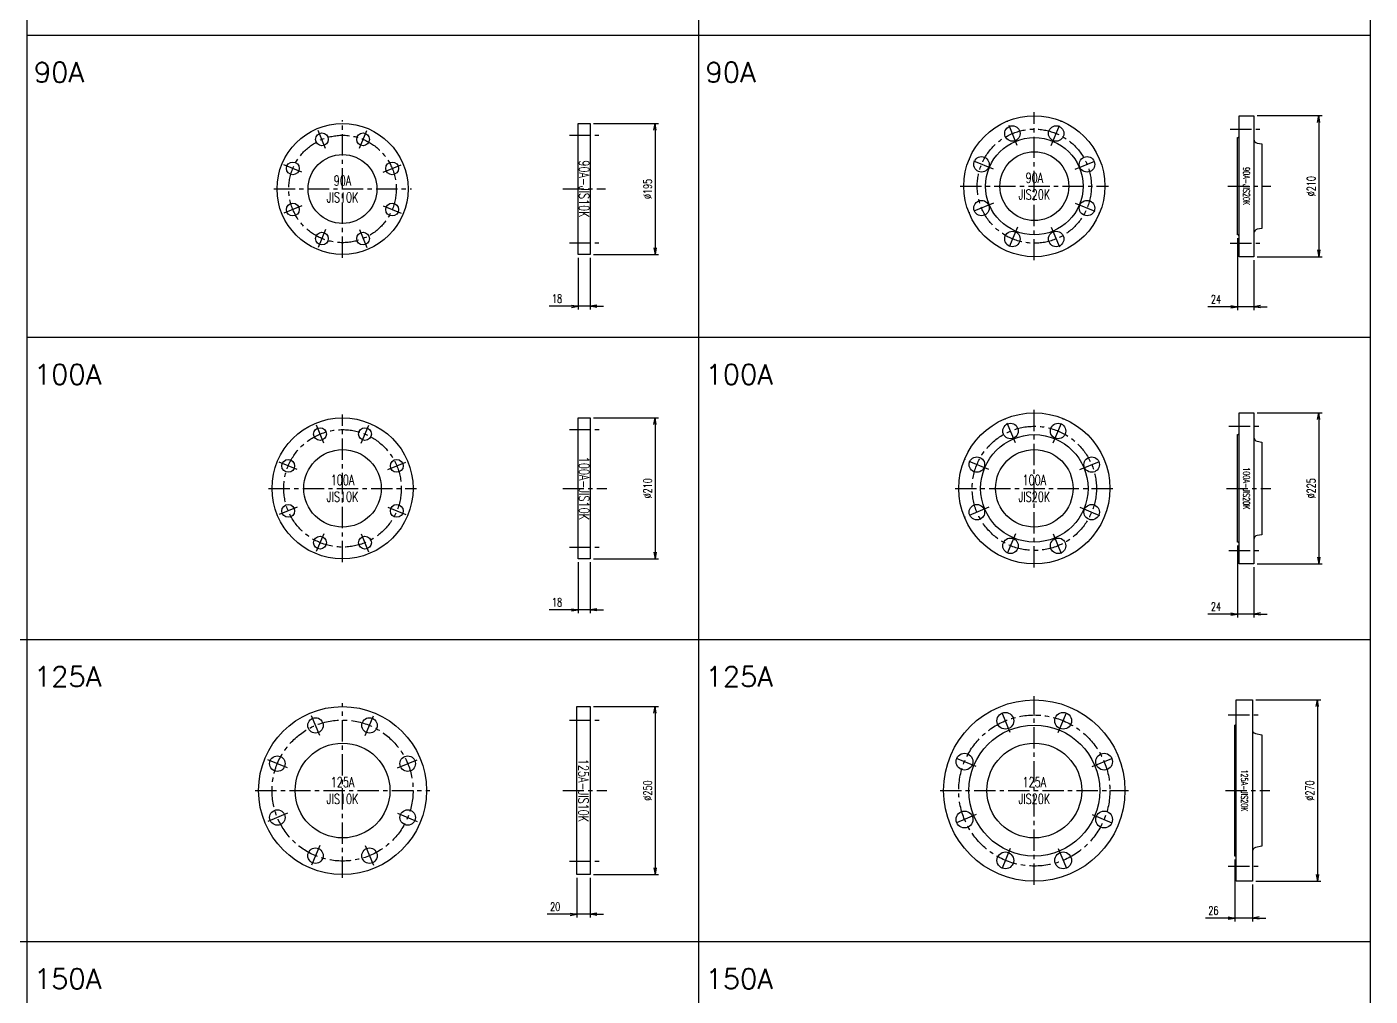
# Model space of a CAD drawing. Header units: millimetres. Extents: x 2090 to 42062, y -14812 to 2738.
# Drawn here: x 4325 to 6325, y -13393 to -11950 of the extents above; entities that cross this region are included whole.
import ezdxf

# ---------------------------------------------------------------- set-up
doc = ezdxf.new("R2010")
doc.units = ezdxf.units.MM
doc.header["$PDMODE"] = 35
doc.linetypes.add('CENTER', pattern=[50.8, 31.75, -6.35, 6.35, -6.35])
for name, color, linetype in [('#配管（SUS)', 220, 'Continuous'), ('DIM', 1, 'Continuous'), ('skeleton', 7, 'Continuous')]:
    doc.layers.add(name, color=color, linetype=linetype)
doc.styles.add('kpk', font='romans.shx', dxfattribs={"width": 0.7, "bigfont": 'extfont2.shx'})
doc.styles.get("Standard").update_dxf_attribs({"font": 'romans.shx', "bigfont": 'extfont.shx'})
doc.dimstyles.new('1／5～KPK', dxfattribs={"dimscale": 5, "dimtxt": 2.5, "dimasz": 2, "dimexe": 1, "dimexo": 1, "dimgap": 1, "dimtad": 3, "dimdsep": 46, "dimtxsty": 'kpk', "dimblk": 'OPEN', "dimcen": 2.5, "dimclrd": 9, "dimclre": 9, "dimclrt": 4, "dimadec": 1, "dimazin": 2, "dimtfac": 1, "dimtmove": 0, "dimatfit": 2, "dimldrblk": 'OPEN', "dimfxl": 1, "dimtfill": 1, "dimlwd": -1, "dimlwe": -1, "dimarcsym": 1})

# ---------------------------------------------------------------- blocks, each defined once
blk = doc.blocks.new('_Open')
at = {"color": 0, "linetype": 'ByBlock', "lineweight": -2}
for p, q in [((-1, 0.17), (0, 0)), ((-1, -0.17), (0, 0)), ((0, 0), (-1, 0))]:
    blk.add_line(p, q, dxfattribs=at)
blk = doc.blocks.new('*D1513')
at = {"layer": 'Defpoints', "color": 0, "linetype": 'ByBlock', "transparency": 16777216}
for p in [(5144.1, -13211.8), (5164.1, -13211.8), (5144.1, -13271)]:
    blk.add_point(p, dxfattribs=at)
at = {"layer": 'DIM', "color": 9, "transparency": 16777216}
for p, q in [((5144.1, -13216.8), (5144.1, -13276)), ((5164.1, -13216.8), (5164.1, -13276)), ((5134.1, -13271), (5100, -13271)), ((5164.1, -13271), (5144.1, -13271)), ((5174.1, -13271), (5184.1, -13271))]:
    blk.add_line(p, q, dxfattribs=at)
at = {"layer": 'DIM', "color": 9, "linetype": 'ByBlock', "transparency": 16777216, "xscale": 10, "yscale": 10, "zscale": 10}
blk.add_blockref('_Open', (5144.1, -13271), dxfattribs=at)
at = {"layer": 'DIM', "color": 9, "linetype": 'ByBlock', "transparency": 16777216, "xscale": 10, "yscale": 10, "zscale": 10, "rotation": 180}
blk.add_blockref('_Open', (5164.1, -13271), dxfattribs=at)
at = {"layer": 'DIM', "color": 4, "linetype": 'ByBlock', "transparency": 16777216, "insert": (5112, -13259.8), "char_height": 12.5, "attachment_point": 5, "style": 'kpk', "bg_fill": 3, "box_fill_scale": 1.1, "bg_fill_color": 256, "bg_fill_true_color": 13158600, "bg_fill_transparency": 0}
blk.add_mtext('20', dxfattribs=at)
blk = doc.blocks.new('*D1514')
at = {"layer": 'Defpoints', "color": 0, "linetype": 'ByBlock', "transparency": 16777216}
for p in [(5146.1, -12741.8), (5164.1, -12741.8), (5146.1, -12817.7)]:
    blk.add_point(p, dxfattribs=at)
at = {"layer": 'DIM', "color": 9, "transparency": 16777216}
for p, q in [((5146.1, -12746.8), (5146.1, -12822.7)), ((5164.1, -12746.8), (5164.1, -12822.7)), ((5136.1, -12817.7), (5103.2, -12817.7)), ((5164.1, -12817.7), (5146.1, -12817.7)), ((5174.1, -12817.7), (5184.1, -12817.7))]:
    blk.add_line(p, q, dxfattribs=at)
at = {"layer": 'DIM', "color": 9, "linetype": 'ByBlock', "transparency": 16777216, "xscale": 10, "yscale": 10, "zscale": 10}
blk.add_blockref('_Open', (5146.1, -12817.7), dxfattribs=at)
at = {"layer": 'DIM', "color": 9, "linetype": 'ByBlock', "transparency": 16777216, "xscale": 10, "yscale": 10, "zscale": 10, "rotation": 180}
blk.add_blockref('_Open', (5164.1, -12817.7), dxfattribs=at)
at = {"layer": 'DIM', "color": 4, "linetype": 'ByBlock', "transparency": 16777216, "insert": (5114.7, -12806.5), "char_height": 12.5, "attachment_point": 5, "style": 'kpk', "bg_fill": 3, "box_fill_scale": 1.1, "bg_fill_color": 256, "bg_fill_true_color": 13158600, "bg_fill_transparency": 0}
blk.add_mtext('18', dxfattribs=at)
blk = doc.blocks.new('*D1515')
at = {"layer": 'Defpoints', "color": 0, "linetype": 'ByBlock', "transparency": 16777216}
for p in [(5146.1, -12288.5), (5164.1, -12288.5), (5146.1, -12365.6)]:
    blk.add_point(p, dxfattribs=at)
at = {"layer": 'DIM', "color": 9, "transparency": 16777216}
for p, q in [((5146.1, -12293.5), (5146.1, -12370.6)), ((5164.1, -12293.5), (5164.1, -12370.6)), ((5136.1, -12365.6), (5103.2, -12365.6)), ((5164.1, -12365.6), (5146.1, -12365.6)), ((5174.1, -12365.6), (5184.1, -12365.6))]:
    blk.add_line(p, q, dxfattribs=at)
at = {"layer": 'DIM', "color": 9, "linetype": 'ByBlock', "transparency": 16777216, "xscale": 10, "yscale": 10, "zscale": 10}
blk.add_blockref('_Open', (5146.1, -12365.6), dxfattribs=at)
at = {"layer": 'DIM', "color": 9, "linetype": 'ByBlock', "transparency": 16777216, "xscale": 10, "yscale": 10, "zscale": 10, "rotation": 180}
blk.add_blockref('_Open', (5164.1, -12365.6), dxfattribs=at)
at = {"layer": 'DIM', "color": 4, "linetype": 'ByBlock', "transparency": 16777216, "insert": (5114.7, -12354.3), "char_height": 12.5, "attachment_point": 5, "style": 'kpk', "bg_fill": 3, "box_fill_scale": 1.1, "bg_fill_color": 256, "bg_fill_true_color": 13158600, "bg_fill_transparency": 0}
blk.add_mtext('18', dxfattribs=at)
blk = doc.blocks.new('*D1531')
at = {"layer": 'Defpoints', "color": 0, "linetype": 'ByBlock', "transparency": 16777216}
for p in [(6128.1, -12259.3), (6152.1, -12291.8), (6128.1, -12366.4)]:
    blk.add_point(p, dxfattribs=at)
at = {"layer": 'DIM', "color": 9, "transparency": 16777216}
for p, q in [((6128.1, -12264.3), (6128.1, -12371.4)), ((6152.1, -12296.8), (6152.1, -12371.4)), ((6118.1, -12366.4), (6083.5, -12366.4)), ((6152.1, -12366.4), (6128.1, -12366.4)), ((6162.1, -12366.4), (6172.1, -12366.4))]:
    blk.add_line(p, q, dxfattribs=at)
at = {"layer": 'DIM', "color": 9, "linetype": 'ByBlock', "transparency": 16777216, "xscale": 10, "yscale": 10, "zscale": 10}
blk.add_blockref('_Open', (6128.1, -12366.4), dxfattribs=at)
at = {"layer": 'DIM', "color": 9, "linetype": 'ByBlock', "transparency": 16777216, "xscale": 10, "yscale": 10, "zscale": 10, "rotation": 180}
blk.add_blockref('_Open', (6152.1, -12366.4), dxfattribs=at)
at = {"layer": 'DIM', "color": 4, "linetype": 'ByBlock', "transparency": 16777216, "insert": (6095.8, -12355.2), "char_height": 12.5, "attachment_point": 5, "style": 'kpk', "bg_fill": 3, "box_fill_scale": 1.1, "bg_fill_color": 256, "bg_fill_true_color": 13158600, "bg_fill_transparency": 0}
blk.add_mtext('24', dxfattribs=at)
blk = doc.blocks.new('*D1532')
at = {"layer": 'Defpoints', "color": 0, "linetype": 'ByBlock', "transparency": 16777216}
for p in [(6128.1, -12716.8), (6152.1, -12749.3), (6128.1, -12824.1)]:
    blk.add_point(p, dxfattribs=at)
at = {"layer": 'DIM', "color": 9, "transparency": 16777216}
for p, q in [((6128.1, -12721.8), (6128.1, -12829.1)), ((6152.1, -12754.3), (6152.1, -12829.1)), ((6118.1, -12824.1), (6083.5, -12824.1)), ((6152.1, -12824.1), (6128.1, -12824.1)), ((6162.1, -12824.1), (6172.1, -12824.1))]:
    blk.add_line(p, q, dxfattribs=at)
at = {"layer": 'DIM', "color": 9, "linetype": 'ByBlock', "transparency": 16777216, "xscale": 10, "yscale": 10, "zscale": 10}
blk.add_blockref('_Open', (6128.1, -12824.1), dxfattribs=at)
at = {"layer": 'DIM', "color": 9, "linetype": 'ByBlock', "transparency": 16777216, "xscale": 10, "yscale": 10, "zscale": 10, "rotation": 180}
blk.add_blockref('_Open', (6152.1, -12824.1), dxfattribs=at)
at = {"layer": 'DIM', "color": 4, "linetype": 'ByBlock', "transparency": 16777216, "insert": (6095.8, -12812.9), "char_height": 12.5, "attachment_point": 5, "style": 'kpk', "bg_fill": 3, "box_fill_scale": 1.1, "bg_fill_color": 256, "bg_fill_true_color": 13158600, "bg_fill_transparency": 0}
blk.add_mtext('24', dxfattribs=at)
blk = doc.blocks.new('*D1533')
at = {"layer": 'Defpoints', "color": 0, "linetype": 'ByBlock', "transparency": 16777216}
for p in [(6124.1, -13184.3), (6150.1, -13221.8), (6124.1, -13276.8)]:
    blk.add_point(p, dxfattribs=at)
at = {"layer": 'DIM', "color": 9, "transparency": 16777216}
for p, q in [((6124.1, -13189.3), (6124.1, -13281.8)), ((6150.1, -13226.8), (6150.1, -13281.8)), ((6114.1, -13276.8), (6080, -13276.8)), ((6150.1, -13276.8), (6124.1, -13276.8)), ((6160.1, -13276.8), (6170.1, -13276.8))]:
    blk.add_line(p, q, dxfattribs=at)
at = {"layer": 'DIM', "color": 9, "linetype": 'ByBlock', "transparency": 16777216, "xscale": 10, "yscale": 10, "zscale": 10}
blk.add_blockref('_Open', (6124.1, -13276.8), dxfattribs=at)
at = {"layer": 'DIM', "color": 9, "linetype": 'ByBlock', "transparency": 16777216, "xscale": 10, "yscale": 10, "zscale": 10, "rotation": 180}
blk.add_blockref('_Open', (6150.1, -13276.8), dxfattribs=at)
at = {"layer": 'DIM', "color": 4, "linetype": 'ByBlock', "transparency": 16777216, "insert": (6092, -13265.6), "char_height": 12.5, "attachment_point": 5, "style": 'kpk', "bg_fill": 3, "box_fill_scale": 1.1, "bg_fill_color": 256, "bg_fill_true_color": 13158600, "bg_fill_transparency": 0}
blk.add_mtext('26', dxfattribs=at)
blk = doc.blocks.new('*D1477')
at = {"layer": 'Defpoints', "color": 0, "linetype": 'ByBlock', "transparency": 16777216}
for p in [(5164.1, -12093.5), (5164.1, -12288.5), (5260.8, -12288.5)]:
    blk.add_point(p, dxfattribs=at)
at = {"layer": 'DIM', "color": 9, "transparency": 16777216}
for p, q in [((5169.1, -12093.5), (5265.8, -12093.5)), ((5260.8, -12103.5), (5260.8, -12278.5)), ((5169.1, -12288.5), (5265.8, -12288.5))]:
    blk.add_line(p, q, dxfattribs=at)
at = {"layer": 'DIM', "color": 9, "linetype": 'ByBlock', "transparency": 16777216, "xscale": 10, "yscale": 10, "zscale": 10}
for p, rotation in [((5260.8, -12093.5), 90), ((5260.8, -12288.5), 270)]:
    blk.add_blockref('_Open', p, dxfattribs=dict(at, rotation=rotation))
at = {"layer": 'DIM', "color": 4, "linetype": 'ByBlock', "transparency": 16777216, "insert": (5249.6, -12191), "char_height": 12.5, "attachment_point": 5, "rotation": 90, "style": 'kpk', "bg_fill": 3, "box_fill_scale": 1.1, "bg_fill_color": 256, "bg_fill_true_color": 13158600, "bg_fill_transparency": 0}
blk.add_mtext('%%C195', dxfattribs=at)
blk = doc.blocks.new('*D1478')
at = {"layer": 'Defpoints', "color": 0, "linetype": 'ByBlock', "transparency": 16777216}
for p in [(5164.1, -12531.8), (5164.1, -12741.8), (5260.8, -12741.8)]:
    blk.add_point(p, dxfattribs=at)
at = {"layer": 'DIM', "color": 9, "transparency": 16777216}
for p, q in [((5169.1, -12531.8), (5265.8, -12531.8)), ((5260.8, -12541.8), (5260.8, -12731.8)), ((5169.1, -12741.8), (5265.8, -12741.8))]:
    blk.add_line(p, q, dxfattribs=at)
at = {"layer": 'DIM', "color": 9, "linetype": 'ByBlock', "transparency": 16777216, "xscale": 10, "yscale": 10, "zscale": 10}
for p, rotation in [((5260.8, -12531.8), 90), ((5260.8, -12741.8), 270)]:
    blk.add_blockref('_Open', p, dxfattribs=dict(at, rotation=rotation))
at = {"layer": 'DIM', "color": 4, "linetype": 'ByBlock', "transparency": 16777216, "insert": (5249.6, -12636.8), "char_height": 12.5, "attachment_point": 5, "rotation": 90, "style": 'kpk', "bg_fill": 3, "box_fill_scale": 1.1, "bg_fill_color": 256, "bg_fill_true_color": 13158600, "bg_fill_transparency": 0}
blk.add_mtext('%%C210', dxfattribs=at)
blk = doc.blocks.new('*D1479')
at = {"layer": 'Defpoints', "color": 0, "linetype": 'ByBlock', "transparency": 16777216}
for p in [(5164.1, -12961.8), (5164.1, -13211.8), (5260.8, -13211.8)]:
    blk.add_point(p, dxfattribs=at)
at = {"layer": 'DIM', "color": 9, "transparency": 16777216}
for p, q in [((5169.1, -12961.8), (5265.8, -12961.8)), ((5260.8, -12971.8), (5260.8, -13201.8)), ((5169.1, -13211.8), (5265.8, -13211.8))]:
    blk.add_line(p, q, dxfattribs=at)
at = {"layer": 'DIM', "color": 9, "linetype": 'ByBlock', "transparency": 16777216, "xscale": 10, "yscale": 10, "zscale": 10}
for p, rotation in [((5260.8, -12961.8), 90), ((5260.8, -13211.8), 270)]:
    blk.add_blockref('_Open', p, dxfattribs=dict(at, rotation=rotation))
at = {"layer": 'DIM', "color": 4, "linetype": 'ByBlock', "transparency": 16777216, "insert": (5249.6, -13086.8), "char_height": 12.5, "attachment_point": 5, "rotation": 90, "style": 'kpk', "bg_fill": 3, "box_fill_scale": 1.1, "bg_fill_color": 256, "bg_fill_true_color": 13158600, "bg_fill_transparency": 0}
blk.add_mtext('%%C250', dxfattribs=at)
blk = doc.blocks.new('*D1491')
at = {"layer": 'Defpoints', "color": 0, "linetype": 'ByBlock', "transparency": 16777216}
for p in [(6152.1, -12081.8), (6152.1, -12291.8), (6248.8, -12291.8)]:
    blk.add_point(p, dxfattribs=at)
at = {"layer": 'DIM', "color": 9, "transparency": 16777216}
for p, q in [((6157.1, -12081.8), (6253.8, -12081.8)), ((6248.8, -12091.8), (6248.8, -12281.8)), ((6157.1, -12291.8), (6253.8, -12291.8))]:
    blk.add_line(p, q, dxfattribs=at)
at = {"layer": 'DIM', "color": 9, "linetype": 'ByBlock', "transparency": 16777216, "xscale": 10, "yscale": 10, "zscale": 10}
for p, rotation in [((6248.8, -12081.8), 90), ((6248.8, -12291.8), 270)]:
    blk.add_blockref('_Open', p, dxfattribs=dict(at, rotation=rotation))
at = {"layer": 'DIM', "color": 4, "linetype": 'ByBlock', "transparency": 16777216, "insert": (6237.6, -12186.8), "char_height": 12.5, "attachment_point": 5, "rotation": 90, "style": 'kpk', "bg_fill": 3, "box_fill_scale": 1.1, "bg_fill_color": 256, "bg_fill_true_color": 13158600, "bg_fill_transparency": 0}
blk.add_mtext('%%C210', dxfattribs=at)
blk = doc.blocks.new('*D1492')
at = {"layer": 'Defpoints', "color": 0, "linetype": 'ByBlock', "transparency": 16777216}
for p in [(6152.1, -12524.3), (6152.1, -12749.3), (6248.8, -12749.3)]:
    blk.add_point(p, dxfattribs=at)
at = {"layer": 'DIM', "color": 9, "transparency": 16777216}
for p, q in [((6157.1, -12524.3), (6253.8, -12524.3)), ((6248.8, -12534.3), (6248.8, -12739.3)), ((6157.1, -12749.3), (6253.8, -12749.3))]:
    blk.add_line(p, q, dxfattribs=at)
at = {"layer": 'DIM', "color": 9, "linetype": 'ByBlock', "transparency": 16777216, "xscale": 10, "yscale": 10, "zscale": 10}
for p, rotation in [((6248.8, -12524.3), 90), ((6248.8, -12749.3), 270)]:
    blk.add_blockref('_Open', p, dxfattribs=dict(at, rotation=rotation))
at = {"layer": 'DIM', "color": 4, "linetype": 'ByBlock', "transparency": 16777216, "insert": (6237.6, -12636.8), "char_height": 12.5, "attachment_point": 5, "rotation": 90, "style": 'kpk', "bg_fill": 3, "box_fill_scale": 1.1, "bg_fill_color": 256, "bg_fill_true_color": 13158600, "bg_fill_transparency": 0}
blk.add_mtext('%%C225', dxfattribs=at)
blk = doc.blocks.new('*D1493')
at = {"layer": 'Defpoints', "color": 0, "linetype": 'ByBlock', "transparency": 16777216}
for p in [(6150.1, -12951.8), (6150.1, -13221.8), (6246.8, -13221.8)]:
    blk.add_point(p, dxfattribs=at)
at = {"layer": 'DIM', "color": 9, "transparency": 16777216}
for p, q in [((6155.1, -12951.8), (6251.8, -12951.8)), ((6246.8, -12961.8), (6246.8, -13211.8)), ((6155.1, -13221.8), (6251.8, -13221.8))]:
    blk.add_line(p, q, dxfattribs=at)
at = {"layer": 'DIM', "color": 9, "linetype": 'ByBlock', "transparency": 16777216, "xscale": 10, "yscale": 10, "zscale": 10}
for p, rotation in [((6246.8, -12951.8), 90), ((6246.8, -13221.8), 270)]:
    blk.add_blockref('_Open', p, dxfattribs=dict(at, rotation=rotation))
at = {"layer": 'DIM', "color": 4, "linetype": 'ByBlock', "transparency": 16777216, "insert": (6235.6, -13086.8), "char_height": 12.5, "attachment_point": 5, "rotation": 90, "style": 'kpk', "bg_fill": 3, "box_fill_scale": 1.1, "bg_fill_color": 256, "bg_fill_true_color": 13158600, "bg_fill_transparency": 0}
blk.add_mtext('%%C270', dxfattribs=at)
blk = doc.blocks.new('*U1624')
at = {"layer": '#配管（SUS)', "color": 2, "linetype": 'CENTER'}
blk.add_line((5.5, -13.4), (-5.5, 13.4), dxfattribs=at)
at = {"layer": '#配管（SUS)', "color": 0, "linetype": 'ByBlock'}
blk.add_circle((0, 0), 9.5, dxfattribs=at)
blk = doc.blocks.new('*U1625')
at = {"color": 0, "linetype": 'ByBlock', "lineweight": -2}
blk.add_blockref('*U1624', (3764.7, -12117.1), dxfattribs=at)
for p, rotation in [((3826, -12117.1), 315.0000000000001), ((3721.4, -12160.4), 45.00000000000001), ((3869.3, -12160.4), 270), ((3721.4, -12221.6), 90.00000000000001), ((3869.3, -12221.6), 225.0000000000001), ((3764.7, -12264.9), 135.0000000000001), ((3826, -12264.9), 180)]:
    blk.add_blockref('*U1624', p, dxfattribs=dict(at, rotation=rotation))
blk = doc.blocks.new('A$C38A05CD0')
at = {"layer": '#配管（SUS)', "color": 2, "linetype": 'CENTER'}
for p, q in [((0, -102.5), (0, 102.5)), ((-102.5, 0), (102.5, 0))]:
    blk.add_line(p, q, dxfattribs=at)
at = {"layer": '#配管（SUS)', "color": 0, "linetype": 'ByBlock'}
for radius in [97.5, 51.3]:
    blk.add_circle((0, 0), radius, dxfattribs=at)
at = {"layer": '#配管（SUS)', "color": 2, "linetype": 'CENTER'}
blk.add_circle((0, 0), 80, dxfattribs=at)
at = {"color": 0, "linetype": 'ByBlock'}
blk.add_blockref('*U1625', (-3795.4, 12191), dxfattribs=at)
at = {"layer": 'Defpoints', "color": 5, "insert": (0, 0), "char_height": 15, "attachment_point": 5}
blk.add_mtext('{\\W0.7;90A\\PJIS10K}', dxfattribs=at)
blk = doc.blocks.new('A$C140B502B')
at = {"layer": '#配管（SUS)', "color": 2, "linetype": 'CENTER'}
for p, q in [((-31, 80), (13, 80)), ((-41, 0), (23, 0)), ((-31, -80), (13, -80))]:
    blk.add_line(p, q, dxfattribs=at)
at = {"layer": '#配管（SUS)', "color": 0, "linetype": 'ByBlock'}
blk.add_lwpolyline([(-18, 97.5), (0, 97.5), (0, -97.5), (-18, -97.5)], close=True, dxfattribs=at)
at = {"layer": 'Defpoints', "color": 5, "insert": (-9, 0), "char_height": 15, "attachment_point": 5, "rotation": 270}
blk.add_mtext('{\\W0.7;90A-JIS10K}', dxfattribs=at)
blk = doc.blocks.new('*U1628')
at = {"layer": '#配管（SUS)', "color": 2, "linetype": 'CENTER'}
blk.add_line((5.5, -13.4), (-5.5, 13.4), dxfattribs=at)
at = {"layer": '#配管（SUS)', "color": 0, "linetype": 'ByBlock'}
blk.add_circle((0, 0), 9.5, dxfattribs=at)
blk = doc.blocks.new('*U1629')
at = {"color": 0, "linetype": 'ByBlock', "lineweight": -2}
for p, rotation in [((3828.8, -12556), 315.0000000000001), ((3714.5, -12603.3), 45.00000000000003), ((3876.2, -12603.3), 270.0000000000001), ((3876.2, -12670.3), 225), ((3714.5, -12670.3), 90.00000000000001), ((3761.9, -12717.7), 135), ((3828.8, -12717.7), 180)]:
    blk.add_blockref('*U1628', p, dxfattribs=dict(at, rotation=rotation))
blk.add_blockref('*U1628', (3761.9, -12556), dxfattribs=at)
blk = doc.blocks.new('A$C1F6C4C0F')
at = {"layer": '#配管（SUS)', "color": 2, "linetype": 'CENTER'}
for p, q in [((0, -110), (0, 110)), ((-110, 0), (110, 0))]:
    blk.add_line(p, q, dxfattribs=at)
at = {"layer": '#配管（SUS)', "color": 0, "linetype": 'ByBlock'}
for radius in [105, 57.7]:
    blk.add_circle((0, 0), radius, dxfattribs=at)
at = {"layer": '#配管（SUS)', "color": 2, "linetype": 'CENTER'}
blk.add_circle((0, 0), 87.5, dxfattribs=at)
at = {"color": 0, "linetype": 'ByBlock'}
blk.add_blockref('*U1629', (-3795.4, 12636.8), dxfattribs=at)
at = {"layer": 'Defpoints', "color": 5, "insert": (0, 0), "char_height": 15, "attachment_point": 5}
blk.add_mtext('{\\W0.7;100A\\PJIS10K}', dxfattribs=at)
blk = doc.blocks.new('A$C52DD1E4F')
at = {"layer": '#配管（SUS)', "color": 2, "linetype": 'CENTER'}
for p, q in [((-31, 87.5), (15, 87.5)), ((-41, 0), (25, 0)), ((-31, -87.5), (15, -87.5))]:
    blk.add_line(p, q, dxfattribs=at)
at = {"layer": '#配管（SUS)', "color": 0, "linetype": 'ByBlock'}
blk.add_lwpolyline([(-18, 105), (0, 105), (0, -105), (-18, -105)], close=True, dxfattribs=at)
at = {"layer": 'Defpoints', "color": 5, "insert": (-9, 0), "char_height": 15, "attachment_point": 5, "rotation": 270}
blk.add_mtext('{\\W0.7;100A-JIS10K}', dxfattribs=at)
blk = doc.blocks.new('*U1632')
at = {"layer": '#配管（SUS)', "color": 2, "linetype": 'CENTER'}
blk.add_line((6.3, -15.2), (-6.3, 15.2), dxfattribs=at)
at = {"layer": '#配管（SUS)', "color": 0, "linetype": 'ByBlock'}
blk.add_circle((0, 0), 11.5, dxfattribs=at)
blk = doc.blocks.new('*U1633')
at = {"color": 0, "linetype": 'ByBlock', "lineweight": -2}
blk.add_blockref('*U1632', (3755.2, -12989.8), dxfattribs=at)
for p, rotation in [((3835.5, -12989.8), 315.0000000000001), ((3698.4, -13046.7), 45.00000000000006), ((3892.4, -13046.7), 270), ((3698.4, -13127), 90.00000000000006), ((3892.4, -13127), 225.0000000000001), ((3755.2, -13183.8), 135), ((3835.5, -13183.8), 180)]:
    blk.add_blockref('*U1632', p, dxfattribs=dict(at, rotation=rotation))
blk = doc.blocks.new('A$C00190212')
at = {"layer": '#配管（SUS)', "color": 2, "linetype": 'CENTER'}
for p, q in [((0, -130), (0, 130)), ((-130, 0), (130, 0))]:
    blk.add_line(p, q, dxfattribs=at)
at = {"layer": '#配管（SUS)', "color": 0, "linetype": 'ByBlock'}
for radius in [125, 70.6]:
    blk.add_circle((0, 0), radius, dxfattribs=at)
at = {"layer": '#配管（SUS)', "color": 2, "linetype": 'CENTER'}
blk.add_circle((0, 0), 105, dxfattribs=at)
at = {"color": 0, "linetype": 'ByBlock'}
blk.add_blockref('*U1633', (-3795.4, 13086.8), dxfattribs=at)
at = {"layer": 'Defpoints', "color": 5, "insert": (0, 0), "char_height": 15, "attachment_point": 5}
blk.add_mtext('{\\W0.7;125A\\PJIS10K}', dxfattribs=at)
blk = doc.blocks.new('A$C699F48B3')
at = {"layer": '#配管（SUS)', "color": 2, "linetype": 'CENTER'}
for p, q in [((-31, 105), (15, 105)), ((-41, 0), (25, 0)), ((-31, -105), (15, -105))]:
    blk.add_line(p, q, dxfattribs=at)
at = {"layer": '#配管（SUS)', "color": 0, "linetype": 'ByBlock'}
blk.add_lwpolyline([(0, 125), (0, -125), (-20, -125), (-20, 125)], close=True, dxfattribs=at)
at = {"layer": 'Defpoints', "color": 5, "insert": (-10, 0), "char_height": 15, "attachment_point": 5, "rotation": 270}
blk.add_mtext('{\\W0.7;125A-JIS10K}', dxfattribs=at)
blk = doc.blocks.new('*U1678')
at = {"layer": '#配管（SUS)', "color": 2, "linetype": 'CENTER'}
blk.add_line((7.3, -17.7), (-7.3, 17.7), dxfattribs=at)
at = {"layer": '#配管（SUS)', "color": 0, "linetype": 'ByBlock'}
blk.add_circle((0, 0), 11.5, dxfattribs=at)
blk = doc.blocks.new('*U1679')
at = {"color": 0, "linetype": 'ByBlock', "lineweight": -2}
blk.add_blockref('*U1678', (4792.8, -12108.3), dxfattribs=at)
for p, rotation in [((4857.9, -12108.3), 315.0000000000001), ((4746.8, -12154.3), 45), ((4903.9, -12154.3), 270.0000000000001), ((4903.9, -12219.4), 225), ((4746.8, -12219.4), 90), ((4792.8, -12265.4), 135), ((4857.9, -12265.4), 180)]:
    blk.add_blockref('*U1678', p, dxfattribs=dict(at, rotation=rotation))
blk = doc.blocks.new('A$C47753E90')
at = {"layer": '#配管（SUS)', "color": 2, "linetype": 'CENTER'}
for p, q in [((0, -110.4), (0, 110.4)), ((-110.4, 0), (110.4, 0))]:
    blk.add_line(p, q, dxfattribs=at)
at = {"layer": '#配管（SUS)', "color": 0, "linetype": 'ByBlock'}
for radius in [105, 72.5, 51.3]:
    blk.add_circle((0, 0), radius, dxfattribs=at)
at = {"layer": '#配管（SUS)', "color": 2, "linetype": 'CENTER'}
blk.add_circle((0, 0), 85, dxfattribs=at)
at = {"color": 0, "linetype": 'ByBlock'}
blk.add_blockref('*U1679', (-4825.4, 12186.8), dxfattribs=at)
at = {"layer": 'Defpoints', "color": 5, "insert": (0, 0), "char_height": 15, "attachment_point": 5}
blk.add_mtext('{\\W0.7;90A\\PJIS20K}', dxfattribs=at)
blk = doc.blocks.new('A$C1791168D')
at = {"layer": '#配管（SUS)', "color": 2, "linetype": 'CENTER'}
for p, q in [((-11, 85), (33, 85)), ((-14.6, 0), (49.4, 0)), ((-11, -85), (33, -85))]:
    blk.add_line(p, q, dxfattribs=at)
at = {"layer": '#配管（SUS)', "color": 0, "linetype": 'ByBlock'}
blk.add_lwpolyline([(2, 105), (24, 105), (24, -105), (2, -105)], close=True, dxfattribs=at)
for points in [[(2, -74.5, 0.414214), (0, -72.5), (0, 72.5, 0.414214), (2, 74.5)], [(24, 70.1, 0.366629), (29, 64.2), (36, 63), (36, -63), (29, -64.2, 0.366629), (24, -70.1)]]:
    blk.add_lwpolyline(points, format="xyb", dxfattribs=at)
at = {"layer": 'Defpoints', "color": 5, "insert": (13, 0), "char_height": 10, "attachment_point": 5, "rotation": 270}
blk.add_mtext('{\\W0.7;90A-JIS20K}', dxfattribs=at)
blk = doc.blocks.new('*U1682')
at = {"layer": '#配管（SUS)', "color": 2, "linetype": 'CENTER'}
blk.add_line((7.3, -17.7), (-7.3, 17.7), dxfattribs=at)
at = {"layer": '#配管（SUS)', "color": 0, "linetype": 'ByBlock'}
blk.add_circle((0, 0), 11.5, dxfattribs=at)
blk = doc.blocks.new('*U1683')
at = {"color": 0, "linetype": 'ByBlock', "lineweight": -2}
blk.add_blockref('*U1682', (4790, -12551.4), dxfattribs=at)
for p, rotation in [((4860.8, -12551.4), 315), ((4739.9, -12601.4), 45.00000000000003), ((4910.8, -12601.4), 270.0000000000001), ((4910.8, -12672.2), 225), ((4739.9, -12672.2), 90.00000000000004), ((4790, -12722.3), 135), ((4860.8, -12722.3), 180)]:
    blk.add_blockref('*U1682', p, dxfattribs=dict(at, rotation=rotation))
blk = doc.blocks.new('A$C38376ACA')
at = {"layer": '#配管（SUS)', "color": 2, "linetype": 'CENTER'}
for p, q in [((0, -117.9), (0, 117.9)), ((-117.9, 0), (117.9, 0))]:
    blk.add_line(p, q, dxfattribs=at)
at = {"layer": '#配管（SUS)', "color": 0, "linetype": 'ByBlock'}
for radius in [112.5, 80, 57.7]:
    blk.add_circle((0, 0), radius, dxfattribs=at)
at = {"layer": '#配管（SUS)', "color": 2, "linetype": 'CENTER'}
blk.add_circle((0, 0), 92.5, dxfattribs=at)
at = {"color": 0, "linetype": 'ByBlock'}
blk.add_blockref('*U1683', (-4825.4, 12636.8), dxfattribs=at)
at = {"layer": 'Defpoints', "color": 5, "insert": (0, 0), "char_height": 15, "attachment_point": 5}
blk.add_mtext('{\\W0.7;100A\\PJIS20K}', dxfattribs=at)
blk = doc.blocks.new('A$C52B45702')
at = {"layer": '#配管（SUS)', "color": 2, "linetype": 'CENTER'}
for p, q in [((-13, 92.5), (33, 92.5)), ((-16.5, 0), (49.5, 0)), ((-13, -92.5), (33, -92.5))]:
    blk.add_line(p, q, dxfattribs=at)
at = {"layer": '#配管（SUS)', "color": 0, "linetype": 'ByBlock'}
blk.add_lwpolyline([(2, 112.5), (24, 112.5), (24, -112.5), (2, -112.5)], close=True, dxfattribs=at)
for points in [[(2, -82, 0.414214), (0, -80), (0, 80, 0.414214), (2, 82)], [(24, 76.1, 0.366629), (29, 70.2), (36, 69), (36, -69), (29, -70.2, 0.366629), (24, -76.1)]]:
    blk.add_lwpolyline(points, format="xyb", dxfattribs=at)
at = {"layer": 'Defpoints', "color": 5, "insert": (13, 0), "char_height": 10, "attachment_point": 5, "rotation": 270}
blk.add_mtext('{\\W0.7;100A-JIS20K}', dxfattribs=at)
blk = doc.blocks.new('*U1686')
at = {"layer": '#配管（SUS)', "color": 2, "linetype": 'CENTER'}
blk.add_line((7.3, -17.6), (-7.3, 17.6), dxfattribs=at)
at = {"layer": '#配管（SUS)', "color": 0, "linetype": 'ByBlock'}
blk.add_circle((0, 0), 12.5, dxfattribs=at)
blk = doc.blocks.new('*U1687')
at = {"color": 0, "linetype": 'ByBlock', "lineweight": -2}
blk.add_blockref('*U1686', (4782.3, -12982.9), dxfattribs=at)
for p, rotation in [((4868.4, -12982.9), 315), ((4721.4, -13043.8), 45), ((4929.3, -13043.8), 270), ((4721.4, -13129.9), 90), ((4929.3, -13129.9), 225), ((4782.3, -13190.8), 135), ((4868.4, -13190.8), 180)]:
    blk.add_blockref('*U1686', p, dxfattribs=dict(at, rotation=rotation))
blk = doc.blocks.new('A$C55AB7ED7')
at = {"layer": '#配管（SUS)', "color": 2, "linetype": 'CENTER'}
for p, q in [((0, -140.4), (0, 140.4)), ((-140.4, 0), (140.4, 0))]:
    blk.add_line(p, q, dxfattribs=at)
at = {"layer": '#配管（SUS)', "color": 0, "linetype": 'ByBlock'}
for radius in [135, 97.5, 70.6]:
    blk.add_circle((0, 0), radius, dxfattribs=at)
at = {"layer": '#配管（SUS)', "color": 2, "linetype": 'CENTER'}
blk.add_circle((0, 0), 112.5, dxfattribs=at)
at = {"color": 0, "linetype": 'ByBlock'}
blk.add_blockref('*U1687', (-4825.4, 13086.8), dxfattribs=at)
at = {"layer": 'Defpoints', "color": 5, "insert": (0, 0), "char_height": 15, "attachment_point": 5}
blk.add_mtext('{\\W0.7;125A\\PJIS20K}', dxfattribs=at)
blk = doc.blocks.new('A$C3C6E482F')
at = {"layer": '#配管（SUS)', "color": 2, "linetype": 'CENTER'}
for p, q in [((-10, 112.5), (36, 112.5)), ((-13.9, 0), (52.1, 0)), ((-10, -112.5), (36, -112.5))]:
    blk.add_line(p, q, dxfattribs=at)
at = {"layer": '#配管（SUS)', "color": 0, "linetype": 'ByBlock'}
blk.add_lwpolyline([(2, 135), (26, 135), (26, -135), (2, -135)], close=True, dxfattribs=at)
for points in [[(2, -99.5, 0.414214), (0, -97.5), (0, 97.5, 0.414214), (2, 99.5)], [(26, 90.9, 0.353653), (30.7, 85), (40, 83), (40, -83), (30.7, -85, 0.353653), (26, -90.9)]]:
    blk.add_lwpolyline(points, format="xyb", dxfattribs=at)
at = {"layer": 'Defpoints', "color": 5, "insert": (14, 0), "char_height": 10, "attachment_point": 5, "rotation": 270}
blk.add_mtext('{\\W0.7;125A-JIS20K}', dxfattribs=at)

msp = doc.modelspace()

# ---------------------------------------------------------------- linework, layer by layer
at = {"layer": 'skeleton'}
for p, q in [((4325.36, -9051.834), (4325.36, -14811.834)), ((5325.36, -9051.834), (5325.36, -14811.834)), ((6325.36, -9051.834), (6325.36, -14811.834)), ((4325.36, -11961.834), (5325.36, -11961.834)), ((5325.36, -11961.834), (6325.36, -11961.834)), ((4325.36, -12411.834), (5325.36, -12411.834)), ((5325.36, -12411.834), (6325.36, -12411.834)), ((3325.36, -12861.834), (4325.36, -12861.834)), ((4325.36, -12861.834), (5325.36, -12861.834)), ((5325.36, -12861.834), (6325.36, -12861.834)), ((3325.36, -13311.834), (4325.36, -13311.834)), ((4325.36, -13311.834), (5325.36, -13311.834)), ((5325.36, -13311.834), (6325.36, -13311.834))]:
    msp.add_line(p, q, dxfattribs=at)

# ---------------------------------------------------------------- block references
at = {"layer": '#配管（SUS)'}
for name, p in [('A$C47753E90', (5825.36, -12186.834)), ('A$C38A05CD0', (4795.36, -12190.978)), ('A$C38376ACA', (5825.36, -12636.834)), ('A$C1F6C4C0F', (4795.36, -12636.834)), ('A$C00190212', (4795.36, -13086.834)), ('A$C55AB7ED7', (5825.36, -13086.834))]:
    msp.add_blockref(name, p, dxfattribs=at)

# ---------------------------------------------------------------- texts
at = {"color": 71, "char_height": 30, "attachment_point": 4}
for s, insert in [('90A', (4335.775, -12017.139)), ('90A', (5335.775, -12017.139)), ('100A', (4335.775, -12467.139)), ('100A', (5335.775, -12467.139)), ('125A', (4335.775, -12917.139)), ('125A', (5335.775, -12917.139)), ('150A', (4335.775, -13367.139)), ('150A', (5335.775, -13367.139))]:
    msp.add_mtext(s, dxfattribs=dict(at, insert=insert))

# ---------------------------------------------------------------- dimensions: what is measured, and where the dimension line sits
at = {"layer": 'DIM', "color": 0, "linetype": 'ByBlock'}
for base, p1, p2, picture, middle in [((6128.12, -12366.439), (6152.12, -12291.834), (6128.12, -12259.334), '*D1531', (6095.829, -12355.189)), ((5146.12, -12365.577), (5164.12, -12288.478), (5146.12, -12288.478), '*D1515', (5114.662, -12354.327)), ((6128.12, -12824.119), (6152.12, -12749.334), (6128.12, -12716.834), '*D1532', (6095.829, -12812.869)), ((5146.12, -12817.717), (5164.12, -12741.834), (5146.12, -12741.834), '*D1514', (5114.662, -12806.467)), ((6124.12, -13276.82), (6150.12, -13221.834), (6124.12, -13184.334), '*D1533', (6092.037, -13265.57)), ((5144.12, -13271.035), (5164.12, -13211.834), (5144.12, -13211.834), '*D1513', (5112.037, -13259.785))]:
    dim = msp.add_linear_dim(base=base, p1=p1, p2=p2, dimstyle='1／5～KPK', dxfattribs=at)
    dim.commit()
    dim.dimension.update_dxf_attribs({"geometry": picture, "text_midpoint": middle})

# ---------------------------------------------------------------- next in the draw order: dimensions: what is measured, and where the dimension line sits
for base, p1, p2, picture, middle in [((5260.83, -12288.478), (5164.12, -12093.478), (5164.12, -12288.478), '*D1477', (5249.58, -12190.978)), ((6248.83, -12291.834), (6152.12, -12081.834), (6152.12, -12291.834), '*D1491', (6237.58, -12186.834)), ((5260.83, -12741.834), (5164.12, -12531.834), (5164.12, -12741.834), '*D1478', (5249.58, -12636.834)), ((6248.83, -12749.334), (6152.12, -12524.334), (6152.12, -12749.334), '*D1492', (6237.58, -12636.834)), ((6246.83, -13221.834), (6150.12, -12951.834), (6150.12, -13221.834), '*D1493', (6235.58, -13086.834)), ((5260.83, -13211.834), (5164.12, -12961.834), (5164.12, -13211.834), '*D1479', (5249.58, -13086.834))]:
    dim = msp.add_linear_dim(base=base, p1=p1, p2=p2, angle=90, text='%%C<>', dimstyle='1／5～KPK', dxfattribs=at)
    dim.commit()
    dim.dimension.update_dxf_attribs({"geometry": picture, "text_midpoint": middle})

# ---------------------------------------------------------------- next in the draw order: block references
at = {"layer": '#配管（SUS)'}
for name, p in [('A$C140B502B', (5164.12, -12190.978)), ('A$C1791168D', (6128.12, -12186.834)), ('A$C52DD1E4F', (5164.12, -12636.834)), ('A$C52B45702', (6128.12, -12636.834)), ('A$C3C6E482F', (6124.12, -13086.834)), ('A$C699F48B3', (5164.12, -13086.834))]:
    msp.add_blockref(name, p, dxfattribs=at)

doc.saveas('drawing.dxf')
